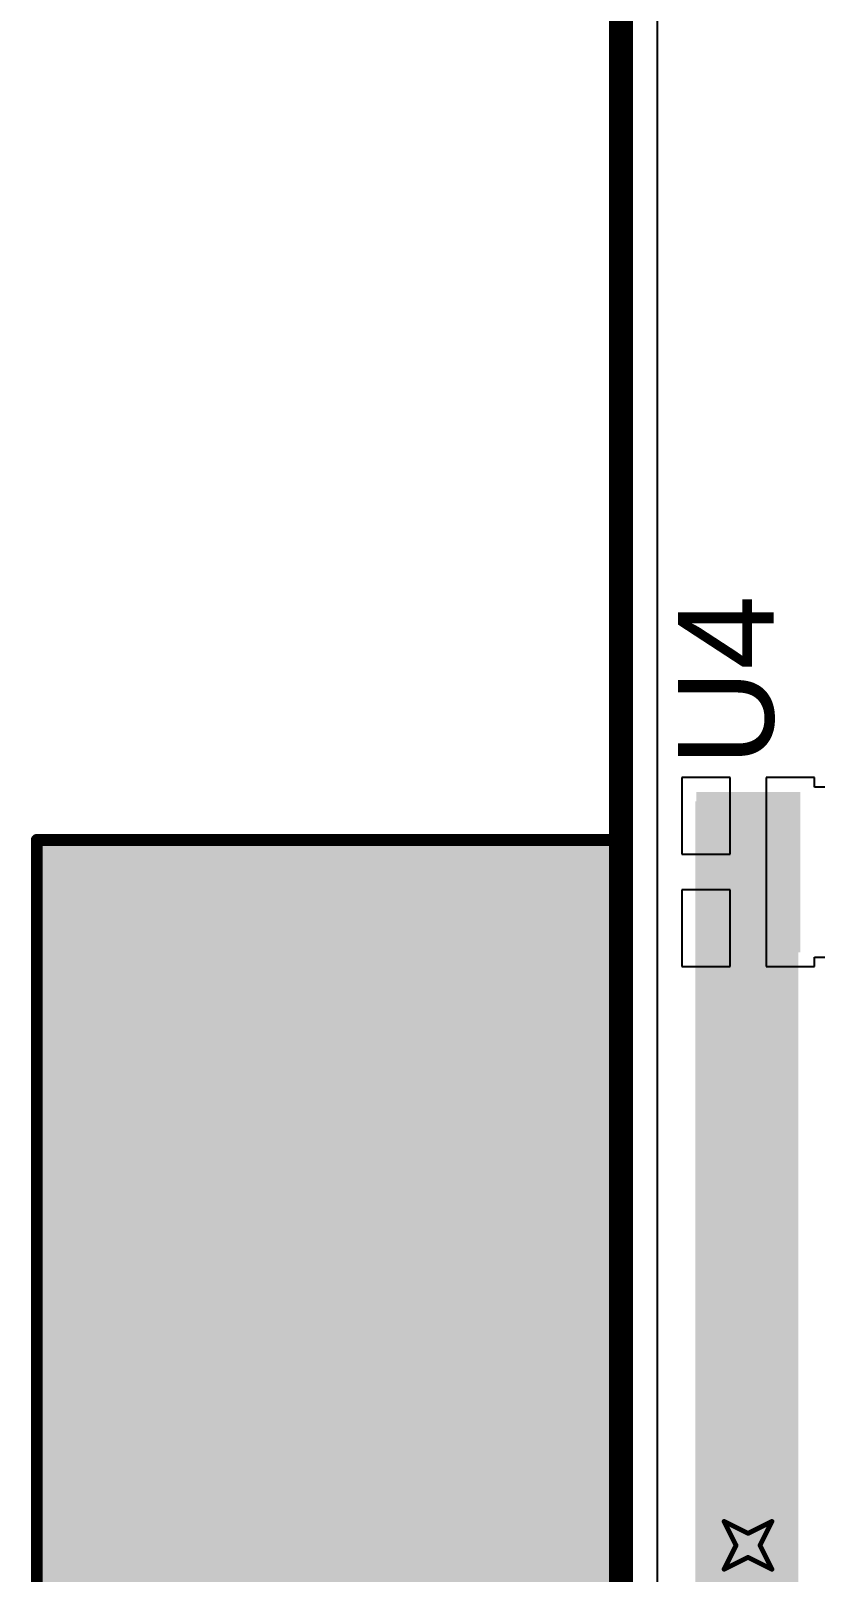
# Model space of a CAD drawing. Header units: inches. Extents: x -5 to 426, y -53 to 116.
# Drawn here: x -1.77 to 6.56, y -18.04 to -1.67 of the extents above; entities that cross this region are included whole.
import ezdxf

# ---------------------------------------------------------------- set-up
doc = ezdxf.new("R2010")
doc.units = ezdxf.units.IN
for name, color, linetype in [('Board Outline', 216, 'Continuous'), ('Bottom Layer', 5, 'Continuous'), ('Drill Drawing', 1, 'Continuous'), ('Keep-Out Layer', 6, 'Continuous'), ('Top Layer', 1, 'Continuous'), ('Top Overlay', 2, 'Continuous'), ('Top Paste', 8, 'Continuous'), ('Top Solder', 216, 'Continuous'), ('Via Holes', 16, 'Continuous')]:
    doc.layers.add(name, color=color, linetype=linetype)
doc.styles.add('Arial', font='', dxfattribs={"height": 0.2})
doc.styles.get('Arial').set_extended_font_data('Arial')

# ---------------------------------------------------------------- blocks, each defined once
blk = doc.blocks.new('38_SMD_M______23')
at = {"layer": 'Keep-Out Layer'}
blk.add_hatch(color=6, dxfattribs=at).paths.add_polyline_path([(-9.039, 10.287), (9.046, 10.287), (9.046, 16.383), (-9.039, 16.383)])
at = {"layer": 'Top Layer'}
blk.add_hatch(color=1, dxfattribs=at).paths.add_polyline_path([(8, 9.33), (9.5, 9.33), (9.5, 8.43), (8, 8.43)])
at = {"layer": 'Top Overlay'}
for points in [[(2.518, 15.215), (5.058, 15.215), (5.058, 15.748), (2.518, 15.748)], [(3.051, 13.208), (3.051, 15.748), (2.518, 15.748), (2.518, 13.208)], [(5.055, 13.205), (5.055, 15.745), (4.521, 15.745), (4.521, 13.205)], [(7.061, 13.205), (7.061, 15.745), (6.528, 15.745), (6.528, 13.205)], [(0.508, 13.205), (3.048, 13.205), (3.048, 13.739), (0.508, 13.739)], [(4.518, 13.208), (7.058, 13.208), (7.058, 13.742), (4.518, 13.742)]]:
    blk.add_hatch(color=2, dxfattribs=at).paths.add_polyline_path(points)
at = {"layer": 'Top Paste'}
blk.add_hatch(color=8, dxfattribs=at).paths.add_polyline_path([(8, 9.33), (9.5, 9.33), (9.5, 8.43), (8, 8.43)])
at = {"layer": 'Top Solder'}
blk.add_hatch(color=216, dxfattribs=at).paths.add_polyline_path([(7.898, 9.432), (9.602, 9.432), (9.602, 8.328), (7.898, 8.328)])
at = {"layer": 'Top Overlay'}
for points in [[(-9.096, 16.434, 0.127, 0.127, 0), (9.091, 16.434, 0.127, 0.127, 0)], [(9.091, 16.434, 0.127, 0.127, 0), (9.091, 10.244, 0.127, 0.127, 0)], [(9.086, 10.244, 0.127, 0.127, 0), (-9.096, 10.244, 0.127, 0.127, 0)]]:
    blk.add_lwpolyline(points, format="xyseb", dxfattribs=at)
for points in [[(9.059, 16.434, 0.0635, 0.0635, 1), (9.123, 16.434, 0.0635, 0.0635, 1)], [(9.059, 16.434, 0.0635, 0.0635, 1), (9.123, 16.434, 0.0635, 0.0635, 1)], [(9.054, 10.244, 0.0635, 0.0635, 1), (9.118, 10.244, 0.0635, 0.0635, 1)], [(9.059, 10.244, 0.0635, 0.0635, 1), (9.123, 10.244, 0.0635, 0.0635, 1)]]:
    blk.add_lwpolyline(points, format="xyseb", close=True, dxfattribs=at)

msp = doc.modelspace()

# ---------------------------------------------------------------- hatches: boundary and pattern name
at = {"layer": 'Bottom Layer'}
h = msp.add_hatch(color=5, dxfattribs=at)
edge = h.paths.add_edge_path()
edge.add_arc((5.849, -17.756), 0.3, 0, 360)
at = {"layer": 'Top Layer'}
msp.add_hatch(color=1, dxfattribs=at).paths.add_polyline_path([(5.29, -34.215), (6.382, -34.215), (6.382, -9.856), (5.29, -9.856)])
h = msp.add_hatch(color=1, dxfattribs=at)
edge = h.paths.add_edge_path()
edge.add_arc((5.849, -17.756), 0.3, 0, 360)
at = {"layer": 'Via Holes'}
h = msp.add_hatch(color=7, dxfattribs=at)
edge = h.paths.add_edge_path()
edge.add_arc((5.849, -17.756), 0.15, 0, 360)

# ---------------------------------------------------------------- linework, layer by layer
at = {"layer": 'Board Outline'}
for points in [[(49.772, 6.348, 0.254, 0.254, -1.144567), (-0.298, -38.441, 0.254, 0.254, 0)], [(4.499, -38.429, 0.254, 0.254, 0), (4.499, -0.027, 0.254, 0.254, 0)]]:
    msp.add_lwpolyline(points, format="xyseb", dxfattribs=at)
at = {"layer": 'Bottom Layer'}
msp.add_line((4.888, -38.429), (4.888, -0.027), dxfattribs=at)
at = {"layer": 'Drill Drawing'}
for points in [[(5.595, -17.502, 0.0508, 0.0508, 0), (5.849, -17.629, 0.0508, 0.0508, 0)], [(5.595, -17.502, 0.0508, 0.0508, 0), (5.722, -17.756, 0.0508, 0.0508, 0)], [(5.849, -17.629, 0.0508, 0.0508, 0), (6.103, -17.502, 0.0508, 0.0508, 0)], [(5.976, -17.756, 0.0508, 0.0508, 0), (6.103, -17.502, 0.0508, 0.0508, 0)], [(5.595, -18.01, 0.0508, 0.0508, 0), (5.722, -17.756, 0.0508, 0.0508, 0)], [(5.976, -17.756, 0.0508, 0.0508, 0), (6.103, -18.01, 0.0508, 0.0508, 0)], [(5.595, -18.01, 0.0508, 0.0508, 0), (5.849, -17.883, 0.0508, 0.0508, 0)], [(5.849, -17.883, 0.0508, 0.0508, 0), (6.103, -18.01, 0.0508, 0.0508, 0)]]:
    msp.add_lwpolyline(points, format="xyseb", dxfattribs=at)
for points in [[(5.582, -17.502, 0.0254, 0.0254, 1), (5.608, -17.502, 0.0254, 0.0254, 1)], [(5.582, -17.502, 0.0254, 0.0254, 1), (5.608, -17.502, 0.0254, 0.0254, 1)], [(6.09, -17.502, 0.0254, 0.0254, 1), (6.116, -17.502, 0.0254, 0.0254, 1)], [(6.09, -17.502, 0.0254, 0.0254, 1), (6.116, -17.502, 0.0254, 0.0254, 1)], [(5.836, -17.629, 0.0254, 0.0254, 1), (5.862, -17.629, 0.0254, 0.0254, 1)], [(5.836, -17.629, 0.0254, 0.0254, 1), (5.862, -17.629, 0.0254, 0.0254, 1)], [(5.709, -17.756, 0.0254, 0.0254, 1), (5.735, -17.756, 0.0254, 0.0254, 1)], [(5.709, -17.756, 0.0254, 0.0254, 1), (5.735, -17.756, 0.0254, 0.0254, 1)], [(5.963, -17.756, 0.0254, 0.0254, 1), (5.989, -17.756, 0.0254, 0.0254, 1)], [(5.963, -17.756, 0.0254, 0.0254, 1), (5.989, -17.756, 0.0254, 0.0254, 1)], [(5.582, -18.01, 0.0254, 0.0254, 1), (5.608, -18.01, 0.0254, 0.0254, 1)], [(5.582, -18.01, 0.0254, 0.0254, 1), (5.608, -18.01, 0.0254, 0.0254, 1)], [(5.836, -17.883, 0.0254, 0.0254, 1), (5.862, -17.883, 0.0254, 0.0254, 1)], [(5.836, -17.883, 0.0254, 0.0254, 1), (5.862, -17.883, 0.0254, 0.0254, 1)], [(6.09, -18.01, 0.0254, 0.0254, 1), (6.116, -18.01, 0.0254, 0.0254, 1)], [(6.09, -18.01, 0.0254, 0.0254, 1), (6.116, -18.01, 0.0254, 0.0254, 1)]]:
    msp.add_lwpolyline(points, format="xyseb", close=True, dxfattribs=at)
at = {"layer": 'Top Layer'}
for p, q in [((4.888, -38.429), (4.888, -0.027)), ((5.66, -9.602), (5.147, -9.602)), ((5.147, -9.602), (5.147, -10.415)), ((5.66, -10.415), (5.66, -9.602)), ((6.555, -9.602), (6.041, -9.602)), ((6.041, -9.602), (6.041, -10.606)), ((6.555, -9.704), (6.555, -9.602)), ((7.661, -9.704), (6.555, -9.704)), ((5.147, -10.415), (5.66, -10.415)), ((6.041, -10.606), (6.041, -11.61)), ((5.66, -10.796), (5.147, -10.796)), ((5.147, -10.796), (5.147, -11.61)), ((5.66, -11.61), (5.66, -10.796)), ((5.147, -11.61), (5.66, -11.61)), ((6.041, -11.61), (6.555, -11.61)), ((6.555, -11.61), (6.555, -11.508)), ((6.555, -11.508), (7.661, -11.508))]:
    msp.add_line(p, q, dxfattribs=at)

# ---------------------------------------------------------------- block references
at = {"rotation": 90}
msp.add_blockref('38_SMD_M______23', (14.731, -19.356), dxfattribs=at)

# ---------------------------------------------------------------- texts
at = {"layer": 'Top Overlay', "style": 'Arial'}
msp.add_text('U4', height=1.016, rotation=90, dxfattribs=at).set_placement((6.121, -9.482))

doc.saveas('drawing.dxf')
